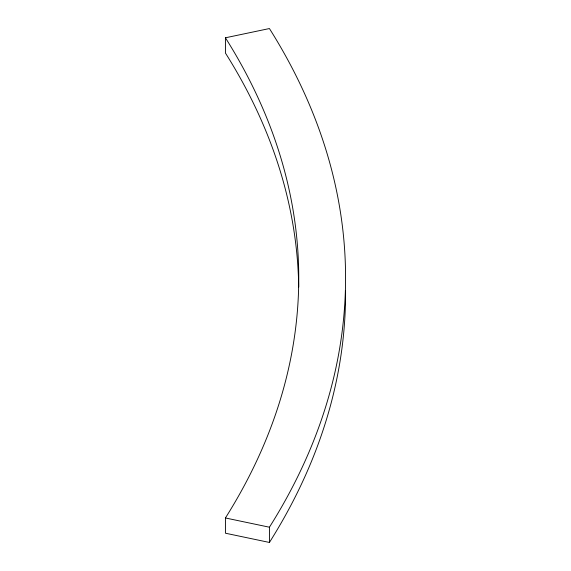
<?xml version="1.0" encoding="UTF-8"?>
<svg xmlns="http://www.w3.org/2000/svg" width="571" height="571" viewBox="0 0 571 571"><rect width="100%" height="100%" fill="white"/><g stroke="black" fill="none" stroke-linecap="round" stroke-linejoin="round"><path stroke-width="0.86" d="M225.424 37.793L269.426 28.55A1262.674 729.003 0 0 1 269.426 527.211L269.426 542.45L225.424 533.207L225.424 517.968A1215.852 701.966 0 0 0 225.424 37.793L225.424 53.032A1215.852 701.966 0 0 1 298.704 286.977M225.424 517.968L269.426 527.211M345.569 290.482A1262.674 729.003 0 0 1 269.426 542.45"/></g></svg>
